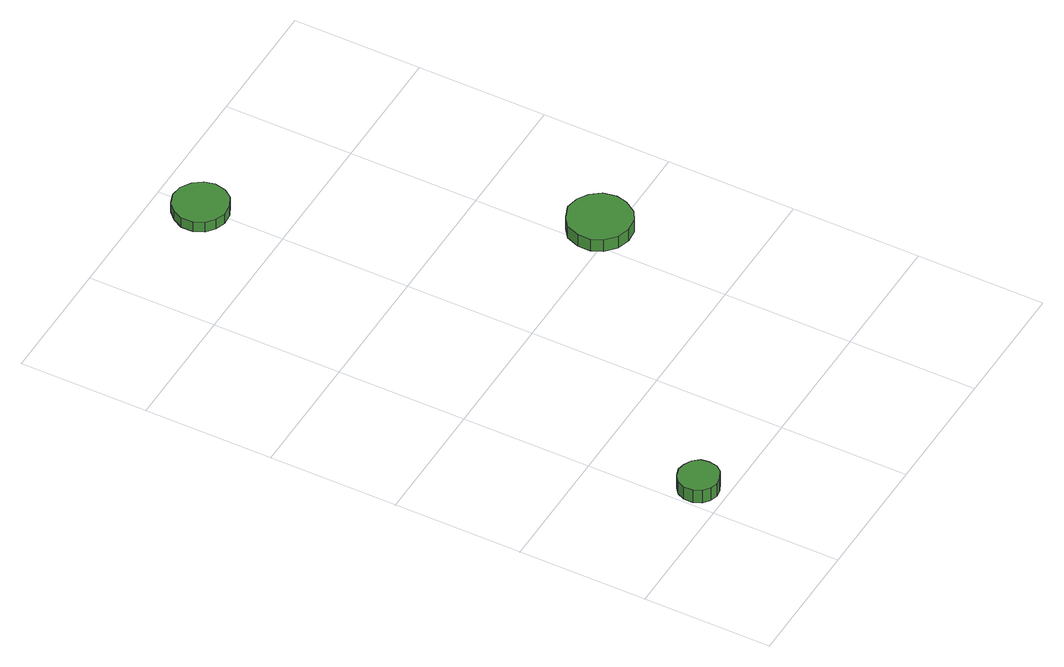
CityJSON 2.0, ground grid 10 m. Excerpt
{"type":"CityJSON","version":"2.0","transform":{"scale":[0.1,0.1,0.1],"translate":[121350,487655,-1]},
"CityObjects":{
"tree1":{"type":"SolitaryVegetationObject","attributes":{"function":"something"},"geometry":[{"type":"MultiSurface","lod":"1","boundaries":[[[0,1,2,3,4,5,6,7,8,9,10,11,12,13,14]],[[15,16,17,18,19,20,21,22,23,24,25,26,27,28,29]],[[0,29,28,1]],[[1,28,27,2]],[[2,27,26,3]],[[3,26,25,4]],[[4,25,24,5]],[[5,24,23,6]],[[6,23,22,7]],[[7,22,21,8]],[[8,21,20,9]],[[9,20,19,10]],[[10,19,18,11]],[[11,18,17,12]],[[12,17,16,13]],[[13,16,15,14]],[[14,15,29,0]]]}]},
"tree2":{"type":"SolitaryVegetationObject","attributes":{"function":"something"},"geometry":[{"type":"MultiSurface","lod":"1","boundaries":[[[30,31,32,33,34,35,36,37,38,39,40,41,42,43,44]],[[45,46,47,48,49,50,51,52,53,54,55,56,57,58,59]],[[30,59,58,31]],[[31,58,57,32]],[[32,57,56,33]],[[33,56,55,34]],[[34,55,54,35]],[[35,54,53,36]],[[36,53,52,37]],[[37,52,51,38]],[[38,51,50,39]],[[39,50,49,40]],[[40,49,48,41]],[[41,48,47,42]],[[42,47,46,43]],[[43,46,45,44]],[[44,45,59,30]]]}]},
"tree3":{"type":"SolitaryVegetationObject","attributes":{"function":"something"},"geometry":[{"type":"MultiSurface","lod":"1","boundaries":[[[60,61,62,63,64,65,66,67,68,69,70,71,72,73,74]],[[75,76,77,78,79,80,81,82,83,84,85,86,87,88,89]],[[60,89,88,61]],[[61,88,87,62]],[[62,87,86,63]],[[63,86,85,64]],[[64,85,84,65]],[[65,84,83,66]],[[66,83,82,67]],[[67,82,81,68]],[[68,81,80,69]],[[69,80,79,70]],[[70,79,78,71]],[[71,78,77,72]],[[72,77,76,73]],[[73,76,75,74]],[[74,75,89,60]]]}]}
},
"vertices":[
[34,22,20],[33,28,20],[29,33,20],[23,36,20],[17,37,20],[11,35,20],[6,31,20],[3,25,20],[3,18,20],[6,12,20],[11,8,20],[17,6,20],[23,7,20],[29,10,20],[33,15,20],[33,15,8],[29,10,8],[23,7,8],[17,6,8],[11,8,8],[6,12,8],[3,18,8],[3,25,8],[6,31,8],[11,35,8],[17,37,8],[23,36,8],[29,33,8],[33,28,8],[34,22,8],
[118,464,18],[116,472,18],[111,479,18],[103,484,18],[94,485,18],[86,482,18],[80,476,18],[76,468,18],[76,459,18],[80,451,18],[86,446,18],[94,443,18],[103,444,18],[111,448,18],[116,455,18],[116,455,9],[111,448,9],[103,444,9],[94,443,9],[86,446,9],[80,451,9],[76,459,9],[76,468,9],[80,476,9],[86,482,9],[94,485,9],[103,484,9],[111,479,9],[116,472,9],[118,464,9],
[242,210,19],[240,220,19],[234,228,19],[226,233,19],[216,235,19],[206,231,19],[198,225,19],[194,215,19],[194,205,19],[198,196,19],[206,189,19],[216,186,19],[226,187,19],[234,192,19],[240,201,19],[240,201,8],[234,192,8],[226,187,8],[216,186,8],[206,189,8],[198,196,8],[194,205,8],[194,215,8],[198,225,8],[206,231,8],[216,235,8],[226,233,8],[234,228,8],[240,220,8],[242,210,8]
]}
